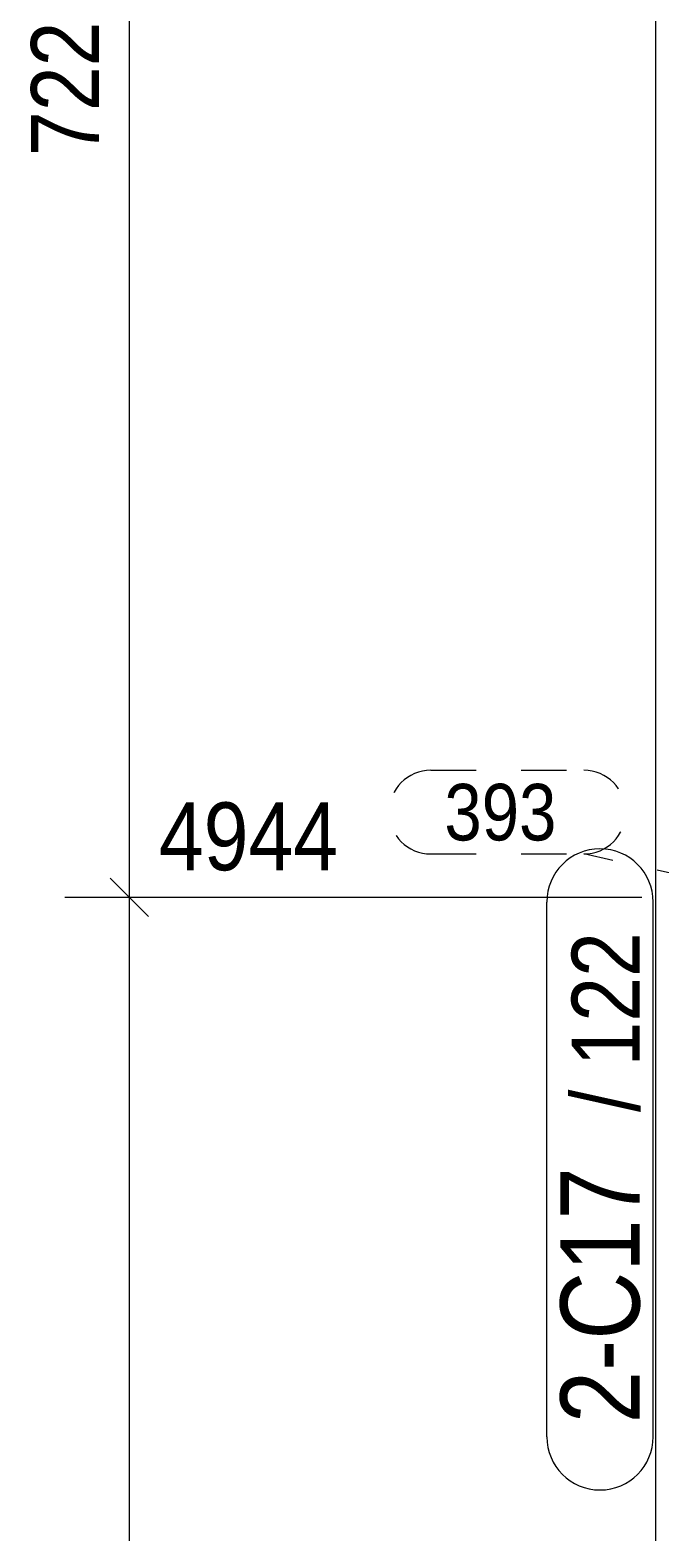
# Model space of a CAD drawing. Header units: millimetres. Extents: x 2 to 579, y 1 to 405.
# Drawn here: x 82.2 to 110.1, y 272.2 to 338.6 of the extents above; entities that cross this region are included whole.
import ezdxf

# ---------------------------------------------------------------- set-up
doc = ezdxf.new("R2010")
doc.units = ezdxf.units.MM
doc.linetypes.add('XKITLINE00', pattern=[0])
doc.linetypes.add('XKITLINE02', pattern=[4, 2, -2])
for name, color, linetype, lineweight in [('Dimensions', 7, 'Continuous', 0), ('Part', 2, 'Continuous', 0), ('PartMark', 7, 'Continuous', 0)]:
    doc.layers.add(name, color=color, linetype=linetype, lineweight=lineweight)
doc.styles.add('ARIAL', font='ARIAL.TTF')

# ---------------------------------------------------------------- blocks, each defined once
blk = doc.blocks.new('*A12')
at = {"layer": 'Part', "color": 2, "linetype": 'XKITLINE00', "lineweight": 0}
blk.add_line((109.856, 372.477), (109.856, 183.234), dxfattribs=at)
blk = doc.blocks.new('*A54')
at = {"layer": 'Dimensions', "color": 7, "linetype": 'XKITLINE00', "lineweight": 0}
for p, q in [((85.758, 301.082), (87.455, 299.385)), ((109.256, 300.234), (83.756, 300.234)), ((86.606, 64.634), (86.606, 300.234))]:
    blk.add_line(p, q, dxfattribs=at)
at = {"layer": 'Dimensions', "color": 3}
blk.add_point((86.606, 300.234), dxfattribs=at)
at = {"layer": 'Dimensions', "color": 3, "style": 'ARIAL', "width": 0.85}
blk.add_text('4944', height=3, dxfattribs=at).set_placement((87.906, 301.434))
blk = doc.blocks.new('*A55')
at = {"layer": 'Dimensions', "color": 7, "linetype": 'XKITLINE00', "lineweight": 0}
for p, q in [((86.606, 300.234), (86.606, 372.477)), ((85.758, 301.082), (87.455, 299.385)), ((109.256, 300.234), (83.756, 300.234))]:
    blk.add_line(p, q, dxfattribs=at)
at = {"layer": 'Dimensions', "color": 3}
blk.add_point((86.606, 300.234), dxfattribs=at)
at = {"layer": 'Dimensions', "color": 3, "style": 'ARIAL', "width": 0.85}
blk.add_text('722', height=3, rotation=90.00021, dxfattribs=at).set_placement((85.256, 333.018))
blk = doc.blocks.new('*A66')
at = {"layer": 'PartMark', "color": 7, "linetype": 'XKITLINE02', "lineweight": 0}
for p, q in [((99.927, 305.855), (106.69, 305.855)), ((99.927, 302.155), (106.69, 302.155)), ((111.886, 301.005), (106.69, 302.155))]:
    blk.add_line(p, q, dxfattribs=at)
for centre, start, end in [((99.927, 304.005), 90, 270), ((106.69, 304.005), 270, 90)]:
    blk.add_arc(centre, 1.85, start, end, dxfattribs=at)
at = {"layer": 'PartMark', "color": 3, "style": 'ARIAL', "width": 0.85}
blk.add_text('393', height=2.5, dxfattribs=at).set_placement((100.527, 302.755))
blk = doc.blocks.new('*A69')
at = {"layer": 'PartMark', "color": 7, "linetype": 'XKITLINE00', "lineweight": 0}
for p, q in [((105.056, 276.384), (105.056, 300.032)), ((109.756, 276.384), (109.756, 300.032))]:
    blk.add_line(p, q, dxfattribs=at)
for centre, start, end in [((107.406, 300.032), 0, 180), ((107.406, 276.384), 180, 0)]:
    blk.add_arc(centre, 2.35, start, end, dxfattribs=at)
at = {"layer": 'PartMark', "color": 3, "style": 'ARIAL', "width": 0.85}
for s, p in [('122', (109.156, 292.757)), ('/', (109.156, 290.745))]:
    blk.add_text(s, height=3, rotation=90.00021, dxfattribs=at).set_placement(p)
at = {"layer": 'PartMark', "color": 1, "style": 'ARIAL', "width": 0.85}
blk.add_text('2-C17', height=3.5, rotation=90.00021, dxfattribs=at).set_placement((109.156, 276.984))

msp = doc.modelspace()

# ---------------------------------------------------------------- block references
at = {"lineweight": 0}
for name in ['*A55', '*A66', '*A54', '*A69']:
    msp.add_blockref(name, (0, 0), dxfattribs=at)
at = {"layer": 'Part', "lineweight": 0}
msp.add_blockref('*A12', (0, 0), dxfattribs=at)

doc.saveas('drawing.dxf')
